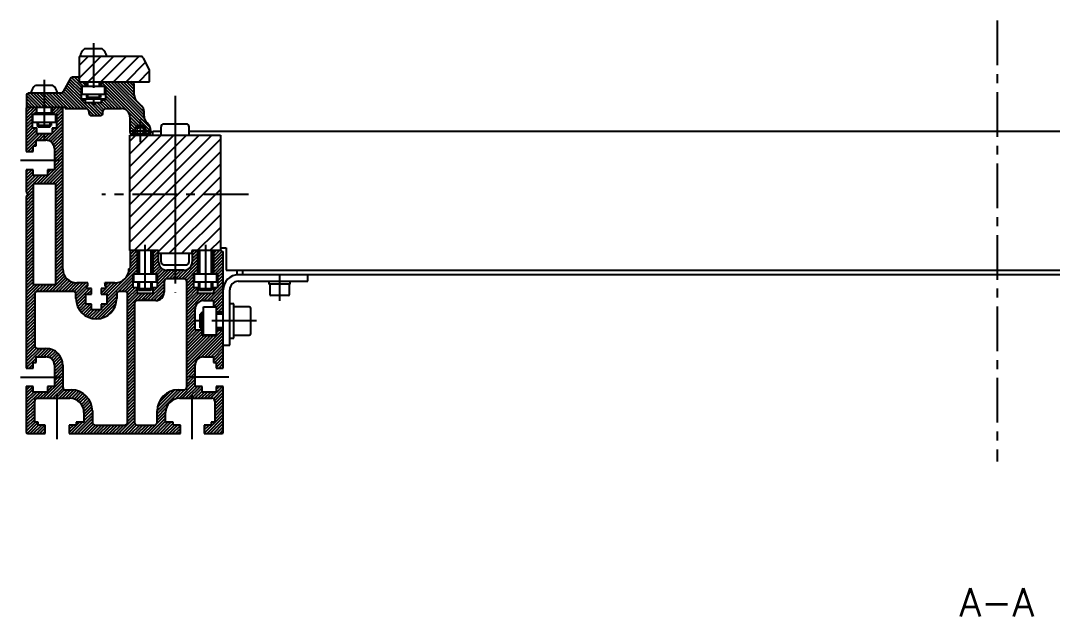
# Model space of a CAD drawing. Extents: x -10 to 2748, y -8 to 1201.
# Drawn here: x 2053.9 to 2420.5, y 3 to 214.8 of the extents above; entities that cross this region are included whole.
import ezdxf

# ---------------------------------------------------------------- set-up
doc = ezdxf.new("R2010")
doc.units = 0
doc.header["$LTSCALE"] = 0.5
doc.linetypes.add('CENTER', pattern=[50.8, 31.75, -6.35, 6.35, -6.35])
for name, color, linetype in [('MSM_CENTER', 1, 'CENTER'), ('MSM_CONTINUOUS', 7, 'CONTINUOUS'), ('MSM_NARROW', 5, 'CONTINUOUS'), ('MSM_PART_NUMBER', 7, 'CONTINUOUS')]:
    doc.layers.add(name, color=color, linetype=linetype)
doc.styles.get("Standard").update_dxf_attribs({"font": 'txt.shx', "height": 10, "bigfont": 'bigfont.shx'})

# ---------------------------------------------------------------- blocks, each defined once
blk = doc.blocks.new('*U90')
at = {"layer": 'MSM_PART_NUMBER'}
blk.add_text('A-A', height=10, dxfattribs=at).set_placement((2387.38, 3))

msp = doc.modelspace()

# ---------------------------------------------------------------- linework, layer by layer
at = {"layer": 'MSM_CENTER'}
for p, q in [((2400.85, 214.75), (2400.85, 58)), ((2079.7, 206.75), (2079.7, 183.5)), ((2062.2, 193.75), (2062.2, 172.5)), ((2108.75, 188), (2108.75, 118)), ((2096.4, 171.6), (2096.4, 179.6)), ((2092.4, 175.6), (2100.4, 175.6)), ((2067.85, 165), (2053.85, 165)), ((2134.85, 153), (2082.65, 153)), ((2098, 135), (2098, 115.75)), ((2119.5, 135), (2119.5, 115.75)), ((2145.85, 124.1), (2145.85, 115.1)), ((2137.65, 108), (2113.85, 108)), ((2053.85, 88), (2067.85, 88)), ((2127.85, 88), (2113.85, 88)), ((2066.85, 66), (2066.85, 82.5)), ((2114.85, 66), (2114.85, 82.5))]:
    msp.add_line(p, q, dxfattribs=at)
at = {"layer": 'MSM_CONTINUOUS'}
for p, q in [((2074.7, 202), (2074.7, 193)), ((2096.58, 202), (2074.7, 202)), ((2082.83, 204.75), (2076.58, 204.75)), ((2099.59, 197.21), (2097.48, 201.45)), ((2074.7, 194.6), (2072.3, 194.6)), ((2099.7, 193), (2099.7, 196.76)), ((2065.33, 191.75), (2059.08, 191.75)), ((2071.42, 194.07), (2068.98, 189.53)), ((2074.7, 193), (2099.7, 193)), ((2075.45, 191.5), (2083.95, 191.5)), ((2075.45, 186.5), (2075.45, 191.5)), ((2075.7, 188.5), (2075.7, 191.5)), ((2076.95, 191.5), (2076.95, 193)), ((2077.2, 193), (2077.2, 191.5)), ((2082.2, 191.5), (2082.2, 193)), ((2082.45, 193), (2082.45, 191.5)), ((2083.7, 191.5), (2083.7, 188.5)), ((2083.95, 191.5), (2083.95, 186.5)), ((2094.2, 188.34), (2094.2, 192)), ((2055.9, 188), (2055.9, 184)), ((2068.1, 189), (2056.9, 189)), ((2062.2, 188.5), (2061.33, 189)), ((2063.07, 189), (2062.2, 188.5)), ((2075.45, 187), (2083.95, 187)), ((2083.7, 188.5), (2075.7, 188.5)), ((2077.2, 188.5), (2077.2, 187.43)), ((2082.2, 187.43), (2077.2, 187.43)), ((2077.2, 187.43), (2077.63, 187)), ((2081.77, 187), (2082.2, 187.43)), ((2082.2, 188.5), (2082.2, 187.43)), ((2055.85, 183.5), (2055.85, 168.25)), ((2055.9, 184), (2069.7, 184)), ((2059.6, 181.5), (2059.6, 184)), ((2064.8, 182), (2064.8, 184)), ((2065.1, 184), (2065.1, 181.5)), ((2068.85, 126.51), (2068.85, 183.5)), ((2069.7, 184), (2069.7, 183.5)), ((2069.7, 183.5), (2077.1, 183.5)), ((2076.95, 186.5), (2075.45, 186.5)), ((2076.95, 185.5), (2076.95, 186.5)), ((2082.45, 185.5), (2076.95, 185.5)), ((2082.45, 186.5), (2082.45, 185.5)), ((2083.95, 186.5), (2082.45, 186.5)), ((2084.1, 183.5), (2089.7, 183.5)), ((2096.82, 184.48), (2095.08, 186.22)), ((2058.1, 176.5), (2058.1, 181.5)), ((2058.1, 181.5), (2066.6, 181.5)), ((2058.2, 178.5), (2058.2, 181.5)), ((2059.6, 182), (2064.8, 182)), ((2059.7, 182), (2059.7, 181.5)), ((2064.7, 181.5), (2064.7, 182)), ((2066.2, 181.5), (2066.2, 178.5)), ((2066.6, 181.5), (2066.6, 176.5)), ((2078.1, 182.5), (2078.1, 182)), ((2079.1, 181), (2082.1, 181)), ((2083.1, 182), (2083.1, 182.5)), ((2092.7, 180.5), (2092.7, 175.1)), ((2097.7, 180.74), (2097.7, 182.36)), ((2059.6, 176.5), (2058.1, 176.5)), ((2066.2, 178.5), (2058.2, 178.5)), ((2059.6, 174.5), (2059.6, 176.5)), ((2059.7, 178.5), (2059.7, 177.43)), ((2064.7, 177.43), (2059.7, 177.43)), ((2059.7, 177.43), (2060.13, 177)), ((2060.13, 177), (2064.27, 177)), ((2064.27, 177), (2064.7, 177.43)), ((2064.7, 178.5), (2064.7, 177.43)), ((2066.6, 176.5), (2065.1, 176.5)), ((2065.1, 176.5), (2065.1, 174.5)), ((2103.75, 174.08), (2103.75, 177)), ((2112.75, 178), (2104.75, 178)), ((2113.75, 174.08), (2113.75, 177)), ((2065.1, 174.5), (2059.6, 174.5)), ((2092.65, 174.08), (2124.85, 174.08)), ((2092.65, 133), (2092.65, 174.08)), ((2093.2, 174.6), (2094.31, 174.6)), ((2098.49, 174.6), (2099.6, 174.6)), ((2100.1, 175.1), (2100.1, 175.6)), ((2100.85, 174.08), (2100.85, 175.5)), ((2100.85, 175.5), (2103.75, 175.5)), ((2108.75, 174.08), (2108.75, 131.92)), ((2113.75, 175.5), (2687.95, 175.5)), ((2124.85, 174.08), (2124.85, 133)), ((2058.35, 168.25), (2058.35, 170.25)), ((2058.35, 170.25), (2059.35, 170.25)), ((2059.35, 170.25), (2059.35, 172.25)), ((2059.35, 172.25), (2062.85, 172.25)), ((2065.85, 169.25), (2065.85, 161.75)), ((2055.85, 168.25), (2058.35, 168.25)), ((2058.35, 161.75), (2055.85, 161.75)), ((2055.85, 161.75), (2055.85, 153.87)), ((2058.35, 159.75), (2058.35, 161.75)), ((2065.85, 161.75), (2063.35, 161.75)), ((2063.35, 161.75), (2063.35, 159.75)), ((2063.35, 159.75), (2058.35, 159.75)), ((2058.35, 156.75), (2058.35, 121)), ((2066.35, 156.75), (2058.35, 156.75)), ((2066.35, 121), (2066.35, 156.75)), ((2055.85, 153.87), (2056.35, 153)), ((2056.35, 153), (2055.85, 152.13)), ((2055.85, 152.13), (2055.85, 91.25)), ((2102.85, 133), (2092.65, 133)), ((2092.75, 133), (2092.75, 126.91)), ((2095.35, 124.75), (2095.35, 133)), ((2095.5, 133), (2095.5, 124.75)), ((2100.5, 124.75), (2100.5, 133)), ((2100.85, 133), (2100.85, 124.75)), ((2102.85, 129), (2102.85, 133)), ((2114.65, 133), (2114.65, 131.92)), ((2124.85, 133), (2114.65, 133)), ((2114.85, 133), (2114.85, 129)), ((2116.85, 124.75), (2116.85, 133)), ((2117, 133), (2117, 124.75)), ((2122, 124.75), (2122, 133)), ((2122.35, 133), (2122.35, 124.75)), ((2124.85, 134), (2126.85, 134)), ((2125.85, 91.25), (2125.85, 132)), ((2126.85, 134), (2126.85, 126)), ((2114.65, 131.92), (2102.85, 131.92)), ((2103.75, 129), (2103.75, 131.92)), ((2113.75, 129), (2113.75, 131.92)), ((2093.85, 124.75), (2102.35, 124.75)), ((2093.85, 119.75), (2093.85, 124.75)), ((2094, 124.75), (2094, 121.75)), ((2102, 124.75), (2102, 121.75)), ((2102.35, 124.75), (2102.35, 119.75)), ((2104.75, 128), (2112.75, 128)), ((2111.85, 126), (2105.85, 126)), ((2115.35, 119.75), (2115.35, 124.75)), ((2115.35, 124.75), (2123.85, 124.75)), ((2115.5, 124.75), (2115.5, 121.75)), ((2123.5, 124.75), (2123.5, 121.75)), ((2123.85, 124.75), (2123.85, 119.75)), ((2126.85, 126), (2674.85, 126)), ((2130.85, 124.4), (2130.85, 126)), ((2132.85, 124.4), (2132.85, 126)), ((2058.35, 121), (2066.35, 121)), ((2077.75, 121.51), (2073.85, 121.51)), ((2077.75, 120.51), (2077.75, 121.51)), ((2083.75, 121.51), (2083.75, 120.51)), ((2087.35, 121.51), (2083.75, 121.51)), ((2102, 121.75), (2094, 121.75)), ((2095.5, 121.75), (2095.5, 119.43)), ((2100.5, 121.75), (2100.5, 119.43)), ((2104.85, 122), (2104.85, 118.25)), ((2111.85, 123), (2105.85, 123)), ((2112.85, 84.5), (2112.85, 122)), ((2123.5, 121.75), (2115.5, 121.75)), ((2117, 121.75), (2117, 119.43)), ((2122, 121.75), (2122, 119.43)), ((2670.85, 124.4), (2130.85, 124.4)), ((2131.15, 122.1), (2155.85, 122.1)), ((2142.05, 122.1), (2142.05, 121.1)), ((2149.65, 121.1), (2142.05, 121.1)), ((2142.35, 121.1), (2142.35, 117.5)), ((2149.35, 117.5), (2149.35, 121.1)), ((2149.65, 121.1), (2149.65, 122.1)), ((2155.85, 122.1), (2155.85, 124.4)), ((2058.85, 117.5), (2058.85, 99.25)), ((2072.5, 118.5), (2059.85, 118.5)), ((2073.5, 116), (2073.5, 117.5)), ((2077.05, 114.01), (2077.05, 117.51)), ((2077.05, 117.51), (2079.05, 117.51)), ((2079.05, 119.51), (2077.75, 119.51)), ((2079.05, 117.51), (2079.05, 119.51)), ((2082.45, 119.51), (2082.45, 117.51)), ((2083.75, 119.51), (2082.45, 119.51)), ((2082.45, 117.51), (2084.45, 117.51)), ((2084.45, 117.51), (2084.45, 114.01)), ((2088, 117.5), (2088, 116)), ((2090.85, 118.5), (2089, 118.5)), ((2091.85, 72), (2091.85, 117.5)), ((2095.35, 119.75), (2093.85, 119.75)), ((2095.35, 117.75), (2095.35, 119.75)), ((2100.85, 117.75), (2095.35, 117.75)), ((2100.5, 119.43), (2095.5, 119.43)), ((2095.5, 119.43), (2095.93, 119)), ((2095.93, 119), (2100.07, 119)), ((2100.07, 119), (2100.5, 119.43)), ((2100.85, 119.75), (2100.85, 117.75)), ((2102.35, 119.75), (2100.85, 119.75)), ((2116.85, 119.75), (2115.35, 119.75)), ((2116.85, 117.75), (2116.85, 119.75)), ((2122.35, 117.75), (2116.85, 117.75)), ((2122, 119.43), (2117, 119.43)), ((2117, 119.43), (2117.43, 119)), ((2117.43, 119), (2121.57, 119)), ((2121.57, 119), (2122, 119.43)), ((2122.35, 119.75), (2122.35, 117.75)), ((2123.85, 119.75), (2122.35, 119.75)), ((2128.15, 99.4), (2128.15, 119.1)), ((2079.05, 114.01), (2077.05, 114.01)), ((2079.05, 112.01), (2079.05, 114.01)), ((2082.45, 114.01), (2082.45, 112.01)), ((2084.45, 114.01), (2082.45, 114.01)), ((2094.35, 114.25), (2094.35, 72)), ((2101.85, 115.25), (2095.35, 115.25)), ((2118.85, 115.25), (2122.35, 115.25)), ((2122.35, 115.25), (2122.35, 113.25)), ((2129.65, 114.1), (2128.15, 114.1)), ((2129.65, 101.9), (2129.65, 114.1)), ((2148.95, 117.1), (2142.75, 117.1)), ((2082.45, 112.01), (2079.05, 112.01)), ((2115.85, 104.75), (2115.85, 112.25)), ((2118.19, 111), (2117.65, 110.46)), ((2117.65, 105.54), (2117.65, 110.46)), ((2118.85, 111), (2118.19, 111)), ((2118.19, 105), (2118.19, 111)), ((2118.85, 103), (2118.85, 113)), ((2118.85, 113), (2123.35, 113)), ((2122.35, 113.25), (2123.35, 113.25)), ((2123.35, 113.25), (2123.35, 102.75)), ((2123.35, 111.25), (2125.85, 111.25)), ((2125.85, 111), (2123.35, 111)), ((2135.05, 113), (2129.65, 113)), ((2135.65, 103.6), (2135.65, 112.4)), ((2118.35, 104.75), (2115.85, 104.75)), ((2117.65, 105.54), (2118.19, 105)), ((2118.85, 105), (2118.19, 105)), ((2118.35, 102.75), (2118.35, 104.75)), ((2123.35, 102.75), (2118.35, 102.75)), ((2123.35, 103), (2118.85, 103)), ((2123.35, 105), (2125.85, 105)), ((2125.85, 104.75), (2123.35, 104.75)), ((2129.65, 103), (2135.05, 103)), ((2125.85, 99.4), (2128.15, 99.4)), ((2128.15, 101.9), (2129.65, 101.9)), ((2059.85, 98.25), (2062.85, 98.25)), ((2058.35, 93.25), (2059.35, 93.25)), ((2058.35, 91.25), (2058.35, 93.25)), ((2059.35, 95.25), (2062.85, 95.25)), ((2059.35, 93.25), (2059.35, 95.25)), ((2065.85, 92.25), (2065.85, 84.75)), ((2068.85, 92.25), (2068.85, 84.5)), ((2115.85, 84.75), (2115.85, 92.25)), ((2118.85, 95.25), (2122.35, 95.25)), ((2122.35, 95.25), (2122.35, 93.25)), ((2122.35, 93.25), (2123.35, 93.25)), ((2123.35, 93.25), (2123.35, 91.25)), ((2055.85, 91.25), (2058.35, 91.25)), ((2123.35, 91.25), (2125.85, 91.25)), ((2055.85, 84.75), (2055.85, 68.5)), ((2058.35, 84.75), (2055.85, 84.75)), ((2058.35, 82.75), (2058.35, 84.75)), ((2063.35, 84.75), (2063.35, 82.75)), ((2065.85, 84.75), (2063.35, 84.75)), ((2118.35, 84.75), (2115.85, 84.75)), ((2118.35, 82.75), (2118.35, 84.75)), ((2123.35, 84.75), (2123.35, 82.75)), ((2125.85, 84.75), (2123.35, 84.75)), ((2125.85, 68.5), (2125.85, 84.75)), ((2063.35, 82.75), (2058.35, 82.75)), ((2069.85, 83.5), (2071.85, 83.5)), ((2109.85, 83.5), (2111.85, 83.5)), ((2123.35, 82.75), (2118.35, 82.75)), ((2058.85, 72), (2058.85, 79.5)), ((2059.85, 80.5), (2071.35, 80.5)), ((2110.35, 80.5), (2121.85, 80.5)), ((2122.85, 79.5), (2122.85, 72)), ((2076.35, 75.5), (2076.35, 72)), ((2079.35, 76), (2079.35, 72)), ((2102.35, 72), (2102.35, 76)), ((2105.35, 72), (2105.35, 75.5)), ((2060.1, 72), (2058.85, 72)), ((2060.1, 71), (2060.1, 72)), ((2062.6, 71), (2060.1, 71)), ((2062.6, 68), (2062.6, 71)), ((2071.1, 71), (2071.1, 68)), ((2073.6, 71), (2071.1, 71)), ((2073.6, 72), (2073.6, 71)), ((2076.35, 72), (2073.6, 72)), ((2080.35, 71), (2090.85, 71)), ((2095.35, 71), (2101.35, 71)), ((2108.1, 72), (2105.35, 72)), ((2108.1, 71), (2108.1, 72)), ((2110.6, 71), (2108.1, 71)), ((2110.6, 68), (2110.6, 71)), ((2121.6, 71), (2119.1, 71)), ((2119.1, 71), (2119.1, 68)), ((2121.6, 72), (2121.6, 71)), ((2122.85, 72), (2121.6, 72)), ((2056.35, 68), (2062.6, 68)), ((2071.1, 68), (2110.6, 68)), ((2119.1, 68), (2125.35, 68))]:
    msp.add_line(p, q, dxfattribs=at)
msp.add_circle((2096.4, 175.6), 1.25, dxfattribs=at)
for centre, radius, start, end in [((2079.61, 201.1), 4.75, 129.7731, 169.0684), ((2079.79, 201.1), 4.75, 10.9316, 50.2269), ((2096.58, 201), 1, 26.5651, 90), ((2072.3, 193.6), 1, 90, 151.8214), ((2098.7, 196.76), 1, 360, 26.5651), ((2062.11, 188.1), 4.75, 129.7731, 169.0684), ((2062.29, 188.1), 4.75, 10.9316, 50.2269), ((2093.2, 192), 1, 360, 90), ((2056.9, 188), 1, 90, 180), ((2068.1, 190), 1, 270, 331.8214), ((2097.2, 188.34), 3, 180, 225), ((2056.35, 183.5), 0.5, 90, 180), ((2068.35, 183.5), 0.5, 360, 90), ((2077.1, 182.5), 1, 360, 90), ((2084.1, 182.5), 1, 90, 180), ((2089.7, 180.5), 3, 0, 90), ((2094.7, 182.36), 3, 0, 45), ((2079.1, 182), 1, 180, 270), ((2082.1, 182), 1, 270, 0), ((2100.7, 180.74), 3, 180, 230.0745), ((2096.4, 175.6), 2, 310.5358, 229.4642), ((2096.4, 175.6), 3.7, 360, 50.0745), ((2104.75, 177), 1, 90, 180), ((2112.75, 177), 1, 0, 90), ((2093.2, 175.1), 0.5, 180, 270), ((2094.31, 174.9), 0.3, 270, 333.3458), ((2098.49, 174.9), 0.3, 206.6542, 270), ((2099.6, 175.1), 0.5, 270, 0), ((2062.85, 169.25), 3, 360, 90), ((2124.85, 132), 1, 360, 90), ((2105.85, 129), 3, 180, 270), ((2104.75, 129), 1, 180, 270), ((2111.85, 129), 3, 270, 0), ((2112.75, 129), 1, 270, 360), ((2073.85, 126.51), 5, 180, 270), ((2087.35, 126.51), 5, 270, 360), ((2091.87, 127.38), 1, 298.5701, 331.4299), ((2105.85, 122), 1, 90, 180), ((2111.85, 122), 1, 360, 90), ((2131.15, 119.1), 5.3, 90, 180), ((2131.15, 119.1), 3, 90, 180), ((2059.85, 117.5), 1, 90, 180), ((2072.5, 117.5), 1, 0, 90), ((2077.75, 120.01), 0.5, 90, 270), ((2083.75, 120.01), 0.5, 270, 90), ((2089, 117.5), 1, 90, 180), ((2090.85, 117.5), 1, 360, 90), ((2101.85, 118.25), 3, 270, 0), ((2142.75, 117.5), 0.4, 180, 270), ((2148.95, 117.5), 0.4, 270, 0), ((2080.75, 116), 7.25, 180, 0), ((2095.35, 114.25), 1, 90, 180), ((2118.85, 112.25), 3, 90, 180), ((2135.05, 112.4), 0.6, 0, 90), ((2135.05, 103.6), 0.6, 270, 360), ((2059.85, 99.25), 1, 180, 270), ((2062.85, 92.25), 6, 0, 90), ((2062.85, 92.25), 3, 360, 90), ((2118.85, 92.25), 3, 90, 180), ((2069.85, 84.5), 1, 180, 270), ((2111.85, 84.5), 1, 270, 0), ((2071.85, 76), 7.5, 0, 90), ((2109.85, 76), 7.5, 90, 180), ((2059.85, 79.5), 1, 90, 180), ((2071.35, 75.5), 5, 0, 90), ((2110.35, 75.5), 5, 90, 180), ((2121.85, 79.5), 1, 360, 90), ((2080.35, 72), 1, 180, 270), ((2090.85, 72), 1, 270, 0), ((2095.35, 72), 1, 180, 270), ((2101.35, 72), 1, 270, 0), ((2056.35, 68.5), 0.5, 180, 270), ((2125.35, 68.5), 0.5, 270, 0)]:
    msp.add_arc(centre, radius, start, end, dxfattribs=at)
at = {"layer": 'MSM_NARROW'}
for p, q in [((2074.7, 198.84), (2077.86, 202)), ((2074.7, 194.35), (2082.35, 202)), ((2077.84, 193), (2086.84, 202)), ((2082.33, 193), (2091.33, 202)), ((2086.82, 193), (2095.82, 202)), ((2091.31, 193), (2098.24, 199.93)), ((2075.45, 191.05), (2071.96, 194.54)), ((2076.12, 191.5), (2073.02, 194.6)), ((2074.7, 194.05), (2074.15, 194.6)), ((2095.8, 193), (2099.69, 196.89)), ((2077.45, 183.43), (2069.81, 191.08)), ((2075.45, 186.56), (2070.2, 191.81)), ((2075.45, 187.68), (2070.6, 192.54)), ((2075.45, 188.81), (2070.99, 193.27)), ((2075.45, 189.93), (2071.38, 194)), ((2076.95, 191.8), (2075.75, 193)), ((2076.95, 192.92), (2076.87, 193)), ((2077.63, 193), (2077.63, 191.5)), ((2081.77, 193), (2081.77, 191.5)), ((2082.86, 191.5), (2082.45, 191.91)), ((2100.1, 175.38), (2082.48, 193)), ((2099.95, 176.66), (2083.6, 193)), ((2097.82, 179.91), (2084.73, 193)), ((2097.7, 181.15), (2085.85, 193)), ((2097.7, 182.27), (2086.97, 193)), ((2097.37, 183.72), (2088.09, 193)), ((2094.22, 188), (2089.22, 193)), ((2094.2, 189.14), (2090.34, 193)), ((2094.2, 190.26), (2091.46, 193)), ((2094.2, 191.38), (2092.58, 193)), ((2058.93, 184), (2055.9, 187.03)), ((2060.05, 184), (2055.91, 188.14)), ((2061.17, 184), (2056.34, 188.83)), ((2062.3, 184), (2057.3, 189)), ((2063.42, 184), (2058.42, 189)), ((2064.54, 184), (2059.54, 189)), ((2065.66, 184), (2060.66, 189)), ((2066.79, 184), (2062.25, 188.53)), ((2067.91, 184), (2062.97, 188.94)), ((2069.03, 184), (2064.03, 189)), ((2070.65, 183.5), (2065.15, 189)), ((2071.78, 183.5), (2066.28, 189)), ((2072.9, 183.5), (2067.4, 189)), ((2074.02, 183.5), (2068.45, 189.07)), ((2075.14, 183.5), (2069.03, 189.61)), ((2076.27, 183.5), (2069.42, 190.35)), ((2077.63, 188.5), (2077.63, 187)), ((2081.77, 188.5), (2081.77, 187)), ((2091.36, 182.99), (2083.95, 190.41)), ((2089.74, 183.5), (2083.95, 189.29)), ((2088.61, 183.5), (2083.95, 188.16)), ((2087.49, 183.5), (2083.95, 187.04)), ((2055.85, 183.36), (2056.49, 184)), ((2055.85, 182.24), (2057.61, 184)), ((2055.85, 181.11), (2058.74, 184)), ((2055.85, 179.99), (2059.6, 183.74)), ((2057.81, 184), (2055.9, 185.91)), ((2056.68, 184), (2055.9, 184.78)), ((2065.1, 183.63), (2065.47, 184)), ((2065.1, 182.5), (2066.6, 184)), ((2065.22, 181.5), (2067.72, 184)), ((2066.34, 181.5), (2068.7, 183.86)), ((2081.01, 181), (2075.51, 186.5)), ((2076.95, 186.18), (2076.63, 186.5)), ((2082.13, 181), (2077.63, 185.5)), ((2082.88, 181.38), (2078.76, 185.5)), ((2083.1, 182.28), (2079.88, 185.5)), ((2083.35, 183.15), (2081, 185.5)), ((2084.12, 183.5), (2082.12, 185.5)), ((2085.25, 183.5), (2082.45, 186.3)), ((2086.37, 183.5), (2083.37, 186.5)), ((2055.85, 178.87), (2058.1, 181.12)), ((2055.85, 177.75), (2058.1, 180)), ((2058.48, 181.5), (2059.6, 182.62)), ((2060.13, 182), (2060.13, 181.5)), ((2064.27, 182), (2064.27, 181.5)), ((2066.6, 180.64), (2068.85, 182.89)), ((2066.6, 179.51), (2068.85, 181.76)), ((2066.6, 178.39), (2068.85, 180.64)), ((2079.89, 181), (2078.03, 182.85)), ((2078.67, 181.1), (2078.2, 181.57)), ((2096.8, 177.56), (2092.19, 182.16)), ((2095.75, 177.49), (2092.7, 180.54)), ((2055.85, 176.62), (2058.1, 178.87)), ((2055.85, 175.5), (2058.1, 177.75)), ((2055.85, 174.38), (2058.1, 176.63)), ((2055.85, 173.25), (2059.1, 176.5)), ((2060.13, 178.5), (2060.13, 177)), ((2063.7, 172.12), (2068.85, 177.27)), ((2064.27, 178.5), (2064.27, 177)), ((2064.47, 171.77), (2068.85, 176.15)), ((2065.1, 174.65), (2068.85, 178.4)), ((2065.1, 175.77), (2065.83, 176.5)), ((2066.6, 177.27), (2068.85, 179.52)), ((2095.04, 177.07), (2092.7, 179.41)), ((2094.57, 176.42), (2092.7, 178.29)), ((2094.4, 175.46), (2092.7, 177.17)), ((2094.15, 174.6), (2092.7, 176.05)), ((2094.42, 175.91), (2096.09, 177.58)), ((2096.49, 176.85), (2097.11, 177.47)), ((2097.26, 176.5), (2097.79, 177.03)), ((2097.64, 175.76), (2098.25, 176.36)), ((2099.74, 174.62), (2098.36, 176)), ((2055.85, 172.13), (2059.6, 175.88)), ((2055.85, 171.01), (2059.6, 174.76)), ((2055.85, 169.89), (2060.46, 174.5)), ((2055.85, 168.76), (2061.59, 174.5)), ((2060.46, 172.25), (2062.71, 174.5)), ((2061.58, 172.25), (2063.83, 174.5)), ((2062.7, 172.25), (2064.95, 174.5)), ((2065.08, 171.26), (2068.85, 175.03)), ((2065.53, 170.59), (2068.85, 173.91)), ((2065.8, 169.74), (2068.85, 172.78)), ((2092.65, 171.89), (2094.84, 174.08)), ((2092.65, 167.4), (2099.33, 174.08)), ((2092.65, 162.91), (2103.82, 174.08)), ((2092.65, 158.42), (2108.31, 174.08)), ((2092.65, 153.93), (2112.8, 174.08)), ((2092.65, 149.44), (2117.29, 174.08)), ((2092.65, 144.95), (2121.78, 174.08)), ((2092.65, 140.46), (2124.85, 172.66)), ((2092.96, 174.66), (2092.76, 174.86)), ((2094.53, 174.89), (2095.15, 175.51)), ((2094.97, 174.21), (2095.5, 174.74)), ((2095.96, 174.08), (2096.24, 174.36)), ((2097.09, 174.08), (2098.39, 175.38)), ((2098.64, 174.6), (2098.29, 174.95)), ((2056.46, 168.25), (2058.35, 170.14)), ((2057.58, 168.25), (2058.35, 169.02)), ((2058.46, 170.25), (2059.35, 171.14)), ((2065.85, 168.66), (2068.85, 171.66)), ((2065.85, 167.54), (2068.85, 170.54)), ((2065.85, 166.42), (2068.85, 169.42)), ((2065.85, 165.29), (2068.85, 168.29)), ((2065.85, 164.17), (2068.85, 167.17)), ((2065.85, 163.05), (2068.85, 166.05)), ((2092.65, 135.97), (2124.85, 168.17)), ((2055.85, 160.91), (2056.69, 161.75)), ((2055.85, 159.78), (2057.82, 161.75)), ((2060.67, 156.75), (2065.67, 161.75)), ((2061.8, 156.75), (2068.85, 163.8)), ((2062.92, 156.75), (2068.85, 162.68)), ((2063.35, 161.67), (2063.43, 161.75)), ((2063.35, 160.55), (2064.55, 161.75)), ((2064.04, 156.75), (2068.85, 161.56)), ((2065.85, 161.93), (2068.85, 164.93)), ((2094.17, 133), (2124.85, 163.68)), ((2055.85, 158.66), (2058.35, 161.16)), ((2055.85, 157.54), (2058.35, 160.04)), ((2055.85, 156.42), (2059.18, 159.75)), ((2055.85, 155.29), (2060.31, 159.75)), ((2058.43, 156.75), (2061.43, 159.75)), ((2059.55, 156.75), (2062.55, 159.75)), ((2065.16, 156.75), (2068.85, 160.44)), ((2066.29, 156.75), (2068.85, 159.31)), ((2066.35, 155.69), (2068.85, 158.19)), ((2098.66, 133), (2124.85, 159.19)), ((2055.85, 154.17), (2058.35, 156.67)), ((2055.85, 151.93), (2058.35, 154.43)), ((2056.15, 153.35), (2058.35, 155.55)), ((2066.35, 154.57), (2068.85, 157.07)), ((2066.35, 153.45), (2068.85, 155.95)), ((2066.35, 152.32), (2068.85, 154.82)), ((2100.85, 130.7), (2124.85, 154.7)), ((2055.85, 150.8), (2058.35, 153.3)), ((2055.85, 149.68), (2058.35, 152.18)), ((2055.85, 148.56), (2058.35, 151.06)), ((2066.35, 151.2), (2068.85, 153.7)), ((2066.35, 150.08), (2068.85, 152.58)), ((2066.35, 148.96), (2068.85, 151.46)), ((2066.35, 147.83), (2068.85, 150.33)), ((2055.85, 147.44), (2058.35, 149.94)), ((2055.85, 146.31), (2058.35, 148.81)), ((2055.85, 145.19), (2058.35, 147.69)), ((2066.35, 146.71), (2068.85, 149.21)), ((2066.35, 145.59), (2068.85, 148.09)), ((2066.35, 144.47), (2068.85, 146.97)), ((2106.56, 131.92), (2124.85, 150.21)), ((2055.85, 144.07), (2058.35, 146.57)), ((2055.85, 142.95), (2058.35, 145.45)), ((2055.85, 141.82), (2058.35, 144.32)), ((2055.85, 140.7), (2058.35, 143.2)), ((2066.35, 143.34), (2068.85, 145.84)), ((2066.35, 142.22), (2068.85, 144.72)), ((2066.35, 141.1), (2068.85, 143.6)), ((2111.05, 131.92), (2124.85, 145.72)), ((2055.85, 139.58), (2058.35, 142.08)), ((2055.85, 138.46), (2058.35, 140.96)), ((2055.85, 137.33), (2058.35, 139.83)), ((2066.35, 139.98), (2068.85, 142.48)), ((2066.35, 138.85), (2068.85, 141.35)), ((2066.35, 137.73), (2068.85, 140.23)), ((2114.85, 131.23), (2124.85, 141.23)), ((2055.85, 136.21), (2058.35, 138.71)), ((2055.85, 135.09), (2058.35, 137.59)), ((2055.85, 133.97), (2058.35, 136.47)), ((2066.35, 136.61), (2068.85, 139.11)), ((2066.35, 135.49), (2068.85, 137.99)), ((2066.35, 134.36), (2068.85, 136.86)), ((2066.35, 133.24), (2068.85, 135.74)), ((2121.11, 133), (2124.85, 136.74)), ((2055.85, 132.84), (2058.35, 135.34)), ((2055.85, 131.72), (2058.35, 134.22)), ((2055.85, 130.6), (2058.35, 133.1)), ((2066.35, 132.12), (2068.85, 134.62)), ((2066.35, 131), (2068.85, 133.5)), ((2066.35, 129.87), (2068.85, 132.37)), ((2092.75, 132.7), (2093.05, 133)), ((2092.75, 131.58), (2094.17, 133)), ((2092.75, 130.46), (2095.29, 133)), ((2095.93, 133), (2095.93, 124.75)), ((2100.07, 133), (2100.07, 124.75)), ((2100.85, 132.94), (2100.91, 133)), ((2100.85, 131.82), (2102.03, 133)), ((2114.85, 132.35), (2115.5, 133)), ((2114.85, 130.1), (2116.85, 132.1)), ((2117.43, 133), (2117.43, 124.75)), ((2121.57, 133), (2121.57, 124.75)), ((2122.35, 131.99), (2123.36, 133)), ((2122.35, 130.87), (2124.48, 133)), ((2122.35, 129.75), (2125.42, 132.82)), ((2122.35, 128.62), (2125.84, 132.11)), ((2055.85, 129.48), (2058.35, 131.98)), ((2055.85, 128.35), (2058.35, 130.85)), ((2055.85, 127.23), (2058.35, 129.73)), ((2055.85, 126.11), (2058.35, 128.61)), ((2066.35, 128.75), (2068.85, 131.25)), ((2066.35, 127.63), (2068.85, 130.13)), ((2066.35, 126.51), (2068.85, 129.01)), ((2092.24, 125.45), (2095.35, 128.57)), ((2092.75, 129.33), (2095.35, 131.93)), ((2092.75, 128.21), (2095.35, 130.81)), ((2092.75, 127.09), (2095.35, 129.69)), ((2100.85, 129.57), (2102.85, 131.57)), ((2100.85, 128.45), (2102.85, 130.45)), ((2100.85, 127.33), (2102.85, 129.33)), ((2111.11, 123), (2116.85, 128.74)), ((2114.38, 127.39), (2116.85, 129.86)), ((2114.85, 128.98), (2116.85, 130.98)), ((2122.35, 127.5), (2125.85, 131)), ((2122.35, 126.38), (2125.85, 129.88)), ((2122.35, 125.26), (2125.85, 128.76)), ((2055.85, 124.99), (2058.35, 127.49)), ((2055.85, 123.86), (2058.35, 126.36)), ((2055.85, 122.74), (2058.35, 125.24)), ((2066.35, 125.38), (2068.85, 127.88)), ((2066.35, 124.26), (2068.85, 126.76)), ((2066.35, 123.14), (2068.92, 125.71)), ((2066.35, 122.02), (2069.15, 124.81)), ((2084.45, 115.42), (2095.35, 126.32)), ((2091.05, 123.14), (2095.35, 127.44)), ((2094.9, 124.75), (2095.35, 125.2)), ((2100.85, 126.21), (2102.94, 128.29)), ((2100.85, 125.08), (2103.26, 127.5)), ((2101.64, 124.75), (2103.75, 126.86)), ((2102.35, 124.34), (2104.39, 126.38)), ((2102.35, 123.22), (2105.21, 126.07)), ((2102.35, 122.09), (2106.26, 126)), ((2102.35, 120.97), (2107.38, 126)), ((2105.37, 122.87), (2108.5, 126)), ((2106.62, 123), (2109.62, 126)), ((2107.75, 123), (2110.75, 126)), ((2108.87, 123), (2111.87, 126)), ((2109.99, 123), (2113.46, 126.47)), ((2112.18, 122.94), (2116.85, 127.61)), ((2112.76, 122.4), (2116.85, 126.49)), ((2116.23, 124.75), (2116.85, 125.37)), ((2122.97, 124.75), (2125.85, 127.63)), ((2123.85, 124.51), (2125.85, 126.51)), ((2123.85, 123.39), (2125.85, 125.39)), ((2055.85, 121.62), (2058.35, 124.12)), ((2055.85, 120.5), (2058.35, 123)), ((2055.85, 119.37), (2058.35, 121.87)), ((2055.85, 118.25), (2058.6, 121)), ((2055.85, 117.13), (2059.72, 121)), ((2055.85, 116.01), (2060.84, 121)), ((2059.3, 118.34), (2061.97, 121)), ((2060.59, 118.5), (2063.09, 121)), ((2061.71, 118.5), (2064.21, 121)), ((2062.83, 118.5), (2065.33, 121)), ((2063.96, 118.5), (2069.5, 124.05)), ((2065.08, 118.5), (2069.96, 123.38)), ((2066.2, 118.5), (2070.5, 122.8)), ((2067.32, 118.5), (2071.14, 122.31)), ((2068.45, 118.5), (2071.87, 121.92)), ((2069.57, 118.5), (2072.71, 121.64)), ((2070.69, 118.5), (2073.7, 121.51)), ((2071.81, 118.5), (2074.82, 121.51)), ((2072.87, 118.43), (2075.94, 121.51)), ((2073.43, 117.87), (2077.06, 121.51)), ((2073.5, 116.82), (2077.75, 121.07)), ((2082.45, 117.91), (2086.04, 121.51)), ((2083.17, 117.51), (2087.17, 121.51)), ((2083.75, 121.46), (2083.8, 121.51)), ((2083.9, 120.48), (2084.92, 121.51)), ((2084.29, 117.51), (2088.4, 121.62)), ((2084.45, 116.54), (2090.71, 122.8)), ((2088.53, 118.38), (2093.85, 123.7)), ((2089.78, 118.5), (2093.85, 122.57)), ((2090.9, 118.5), (2093.85, 121.45)), ((2095.93, 121.75), (2095.93, 119)), ((2098.87, 115.25), (2104.85, 121.23)), ((2100.07, 121.75), (2100.07, 119)), ((2102.35, 119.85), (2104.98, 122.48)), ((2112.85, 121.37), (2115.35, 123.87)), ((2112.85, 120.25), (2115.35, 122.75)), ((2112.85, 119.12), (2115.35, 121.62)), ((2117.43, 121.75), (2117.43, 119)), ((2121.57, 121.75), (2121.57, 119)), ((2123.85, 122.27), (2125.85, 124.27)), ((2123.85, 121.14), (2125.85, 123.14)), ((2123.85, 120.02), (2125.85, 122.02)), ((2055.85, 114.88), (2059.01, 118.05)), ((2073.51, 115.71), (2077.43, 119.63)), ((2073.62, 114.7), (2078.43, 119.51)), ((2077.55, 117.51), (2079.05, 119)), ((2078.68, 117.51), (2079.05, 117.88)), ((2082.45, 119.03), (2082.92, 119.51)), ((2084.45, 114.3), (2088.12, 117.97)), ((2091.64, 118.12), (2093.85, 120.33)), ((2091.85, 117.21), (2094.39, 119.75)), ((2091.85, 116.08), (2095.35, 119.58)), ((2091.85, 114.96), (2095.35, 118.46)), ((2091.85, 113.84), (2095.76, 117.75)), ((2091.85, 112.72), (2096.88, 117.75)), ((2095.51, 115.25), (2098.01, 117.75)), ((2096.63, 115.25), (2099.13, 117.75)), ((2097.75, 115.25), (2100.25, 117.75)), ((2100, 115.25), (2104.85, 120.1)), ((2100.85, 119.47), (2101.13, 119.75)), ((2100.85, 118.35), (2102.25, 119.75)), ((2101.12, 115.25), (2104.85, 118.98)), ((2102.27, 115.28), (2104.82, 117.83)), ((2112.85, 118), (2115.35, 120.5)), ((2112.85, 116.88), (2115.72, 119.75)), ((2112.85, 115.76), (2116.84, 119.75)), ((2112.85, 114.63), (2116.85, 118.63)), ((2112.85, 113.51), (2117.09, 117.75)), ((2112.85, 112.39), (2118.21, 117.75)), ((2112.85, 111.27), (2119.33, 117.75)), ((2117.74, 115.03), (2120.46, 117.75)), ((2119.08, 115.25), (2121.58, 117.75)), ((2120.2, 115.25), (2125.85, 120.9)), ((2121.32, 115.25), (2125.85, 119.78)), ((2122.35, 119.64), (2122.46, 119.75)), ((2122.35, 118.52), (2123.58, 119.75)), ((2122.35, 115.15), (2125.85, 118.65)), ((2122.35, 114.03), (2125.85, 117.53)), ((2055.85, 113.76), (2058.85, 116.76)), ((2055.85, 112.64), (2058.85, 115.64)), ((2055.85, 111.52), (2058.85, 114.52)), ((2073.84, 113.8), (2077.05, 117)), ((2074.16, 112.99), (2077.05, 115.88)), ((2074.55, 112.25), (2077.05, 114.76)), ((2075, 111.59), (2077.42, 114.01)), ((2075.52, 110.98), (2078.54, 114.01)), ((2080.06, 108.79), (2088, 116.72)), ((2081.16, 108.77), (2087.99, 115.59)), ((2082.45, 113.42), (2083.04, 114.01)), ((2082.45, 112.3), (2084.16, 114.01)), ((2082.48, 108.96), (2087.79, 114.27)), ((2091.85, 111.59), (2094.35, 114.09)), ((2122.69, 113.25), (2125.85, 116.41)), ((2123.35, 112.79), (2125.85, 115.29)), ((2123.35, 111.66), (2125.85, 114.16)), ((2055.85, 110.39), (2058.85, 113.39)), ((2055.85, 109.27), (2058.85, 112.27)), ((2055.85, 108.15), (2058.85, 111.15)), ((2055.85, 107.03), (2058.85, 110.03)), ((2076.1, 110.44), (2079.05, 113.39)), ((2076.75, 109.96), (2079.05, 112.27)), ((2077.45, 109.54), (2079.91, 112.01)), ((2078.24, 109.21), (2081.04, 112.01)), ((2079.1, 108.94), (2082.16, 112.01)), ((2084.36, 109.72), (2087.04, 112.4)), ((2091.85, 110.47), (2094.35, 112.97)), ((2091.85, 109.35), (2094.35, 111.85)), ((2091.85, 108.23), (2094.35, 110.73)), ((2112.85, 110.14), (2116.07, 113.36)), ((2112.85, 109.02), (2115.85, 112.02)), ((2112.85, 107.9), (2115.85, 110.9)), ((2118.85, 110.46), (2117.65, 110.46)), ((2123.36, 111.25), (2123.35, 111.26)), ((2125.85, 110.46), (2123.35, 110.46)), ((2124.06, 111.25), (2125.85, 113.04)), ((2125.18, 111.25), (2125.85, 111.92)), ((2055.85, 105.9), (2058.85, 108.9)), ((2055.85, 104.78), (2058.85, 107.78)), ((2055.85, 103.66), (2058.85, 106.66)), ((2091.85, 107.1), (2094.35, 109.6)), ((2091.85, 105.98), (2094.35, 108.48)), ((2091.85, 104.86), (2094.35, 107.36)), ((2112.85, 106.78), (2115.85, 109.78)), ((2112.85, 105.65), (2115.85, 108.65)), ((2112.85, 104.53), (2115.85, 107.53)), ((2112.85, 103.41), (2115.85, 106.41)), ((2055.85, 102.54), (2058.85, 105.54)), ((2055.85, 101.41), (2058.85, 104.41)), ((2055.85, 100.29), (2058.85, 103.29)), ((2091.85, 103.74), (2094.35, 106.24)), ((2091.85, 102.61), (2094.35, 105.11)), ((2091.85, 101.49), (2094.35, 103.99)), ((2091.85, 100.37), (2094.35, 102.87)), ((2112.85, 102.29), (2115.85, 105.29)), ((2112.85, 101.16), (2116.44, 104.75)), ((2112.85, 100.04), (2117.56, 104.75)), ((2112.85, 92.18), (2125.42, 104.75)), ((2112.85, 98.92), (2118.35, 104.42)), ((2112.85, 91.06), (2125.85, 104.06)), ((2112.85, 97.8), (2118.35, 103.3)), ((2112.85, 96.67), (2118.93, 102.75)), ((2112.85, 95.55), (2120.05, 102.75)), ((2112.85, 94.43), (2121.17, 102.75)), ((2112.85, 93.31), (2122.29, 102.75)), ((2118.85, 105.54), (2117.65, 105.54)), ((2118.05, 95.14), (2125.85, 102.94)), ((2125.85, 105.54), (2123.35, 105.54)), ((2123.35, 103.81), (2124.29, 104.75)), ((2055.85, 99.17), (2058.85, 102.17)), ((2055.85, 98.05), (2058.85, 101.05)), ((2055.85, 96.92), (2058.85, 99.92)), ((2091.85, 99.25), (2094.35, 101.75)), ((2091.85, 98.12), (2094.35, 100.62)), ((2091.85, 97), (2094.35, 99.5)), ((2119.28, 95.25), (2125.85, 101.82)), ((2120.41, 95.25), (2125.85, 100.69)), ((2121.53, 95.25), (2125.85, 99.57)), ((2055.85, 95.8), (2058.92, 98.87)), ((2055.85, 94.68), (2059.49, 98.32)), ((2055.85, 93.56), (2060.54, 98.25)), ((2055.85, 92.43), (2061.67, 98.25)), ((2059.79, 95.25), (2062.79, 98.25)), ((2060.91, 95.25), (2063.83, 98.17)), ((2062.03, 95.25), (2064.73, 97.94)), ((2063.14, 95.23), (2065.52, 97.62)), ((2064.03, 95), (2066.23, 97.2)), ((2064.73, 94.58), (2066.86, 96.71)), ((2065.28, 94), (2067.42, 96.14)), ((2065.67, 93.27), (2067.89, 95.49)), ((2091.85, 95.88), (2094.35, 98.38)), ((2091.85, 94.76), (2094.35, 97.26)), ((2091.85, 93.63), (2094.35, 96.13)), ((2122.35, 94.95), (2125.85, 98.45)), ((2122.35, 93.83), (2125.85, 97.33)), ((2122.9, 93.25), (2125.85, 96.2)), ((2055.85, 91.31), (2059.35, 94.81)), ((2056.91, 91.25), (2058.35, 92.69)), ((2058.91, 93.25), (2059.35, 93.69)), ((2065.85, 92.33), (2068.29, 94.77)), ((2065.85, 91.21), (2068.6, 93.95)), ((2065.85, 90.08), (2068.79, 93.03)), ((2065.85, 88.96), (2068.85, 91.96)), ((2091.85, 92.51), (2094.35, 95.01)), ((2091.85, 91.39), (2094.35, 93.89)), ((2091.85, 90.27), (2094.35, 92.77)), ((2112.85, 89.94), (2115.96, 93.05)), ((2112.85, 88.82), (2115.85, 91.82)), ((2123.35, 92.58), (2125.85, 95.08)), ((2123.35, 91.46), (2125.85, 93.96)), ((2124.26, 91.25), (2125.85, 92.84)), ((2125.39, 91.25), (2125.85, 91.71)), ((2058.03, 91.25), (2058.35, 91.57)), ((2065.85, 87.84), (2068.85, 90.84)), ((2065.85, 86.72), (2068.85, 89.72)), ((2065.85, 85.59), (2068.85, 88.59)), ((2091.85, 89.14), (2094.35, 91.64)), ((2091.85, 88.02), (2094.35, 90.52)), ((2091.85, 86.9), (2094.35, 89.4)), ((2091.85, 85.78), (2094.35, 88.28)), ((2112.85, 87.69), (2115.85, 90.69)), ((2112.85, 86.57), (2115.85, 89.57)), ((2112.85, 85.45), (2115.85, 88.45)), ((2055.85, 84.57), (2056.03, 84.75)), ((2055.85, 83.45), (2057.15, 84.75)), ((2055.85, 82.33), (2058.27, 84.75)), ((2061.88, 80.5), (2068.85, 87.47)), ((2063, 80.5), (2068.85, 86.35)), ((2063.35, 84.22), (2063.88, 84.75)), ((2063.35, 83.09), (2065.01, 84.75)), ((2064.12, 80.5), (2068.85, 85.23)), ((2091.85, 84.65), (2094.35, 87.15)), ((2091.85, 83.53), (2094.35, 86.03)), ((2091.85, 82.41), (2094.35, 84.91)), ((2110.14, 80.49), (2115.85, 86.2)), ((2111.27, 80.5), (2115.85, 85.08)), ((2112.39, 80.5), (2116.64, 84.75)), ((2112.83, 84.31), (2115.85, 87.33)), ((2113.51, 80.5), (2117.76, 84.75)), ((2121.37, 80.5), (2125.62, 84.75)), ((2123.35, 84.72), (2123.38, 84.75)), ((2123.35, 83.6), (2124.5, 84.75)), ((2055.85, 81.21), (2058.35, 83.71)), ((2055.85, 80.08), (2058.52, 82.75)), ((2055.85, 78.96), (2059.64, 82.75)), ((2055.85, 77.84), (2060.76, 82.75)), ((2059.6, 80.46), (2061.88, 82.75)), ((2060.76, 80.5), (2063.01, 82.75)), ((2065.25, 80.5), (2068.91, 84.17)), ((2066.37, 80.5), (2069.45, 83.58)), ((2067.49, 80.5), (2070.49, 83.5)), ((2068.61, 80.5), (2071.61, 83.5)), ((2069.74, 80.5), (2072.68, 83.45)), ((2070.86, 80.5), (2073.64, 83.28)), ((2071.94, 80.46), (2074.5, 83.01)), ((2072.86, 80.26), (2075.27, 82.67)), ((2073.66, 79.93), (2075.98, 82.26)), ((2074.35, 79.5), (2076.63, 81.78)), ((2074.94, 78.97), (2077.21, 81.24)), ((2091.85, 81.29), (2094.35, 83.79)), ((2091.85, 80.16), (2094.35, 82.66)), ((2091.85, 79.04), (2094.35, 81.54)), ((2102.35, 76.07), (2109.78, 83.5)), ((2102.35, 74.95), (2110.9, 83.5)), ((2102.47, 77.31), (2108.54, 83.38)), ((2102.94, 78.91), (2106.94, 82.91)), ((2108.76, 80.23), (2112.04, 83.52)), ((2114.64, 80.5), (2118.35, 84.21)), ((2115.76, 80.5), (2118.35, 83.09)), ((2116.88, 80.5), (2119.13, 82.75)), ((2118, 80.5), (2120.25, 82.75)), ((2119.13, 80.5), (2121.38, 82.75)), ((2120.25, 80.5), (2122.5, 82.75)), ((2122.35, 80.36), (2125.85, 83.86)), ((2122.83, 79.71), (2125.85, 82.73)), ((2122.85, 78.61), (2125.85, 81.61)), ((2055.85, 76.72), (2058.89, 79.75)), ((2055.85, 75.59), (2058.85, 78.59)), ((2055.85, 74.47), (2058.85, 77.47)), ((2075.45, 78.36), (2077.74, 80.64)), ((2075.86, 77.65), (2078.2, 79.98)), ((2076.17, 76.83), (2078.6, 79.26)), ((2076.33, 75.87), (2078.93, 78.47)), ((2076.35, 74.77), (2079.18, 77.59)), ((2091.85, 77.92), (2094.35, 80.42)), ((2091.85, 76.8), (2094.35, 79.3)), ((2091.85, 75.67), (2094.35, 78.17)), ((2091.85, 74.55), (2094.35, 77.05)), ((2102.35, 73.83), (2105.62, 77.09)), ((2122.85, 77.49), (2125.85, 80.49)), ((2122.85, 76.37), (2125.85, 79.37)), ((2122.85, 75.24), (2125.85, 78.24)), ((2122.85, 74.12), (2125.85, 77.12)), ((2055.85, 73.35), (2058.85, 76.35)), ((2055.85, 72.23), (2058.85, 75.23)), ((2055.85, 71.1), (2058.85, 74.1)), ((2072.95, 68), (2079.35, 74.4)), ((2076.35, 73.64), (2079.32, 76.62)), ((2076.35, 72.52), (2079.35, 75.52)), ((2088.67, 68), (2094.35, 73.68)), ((2091.85, 73.43), (2094.35, 75.93)), ((2091.85, 72.31), (2094.35, 74.81)), ((2098.77, 68), (2105.35, 74.58)), ((2099.89, 68), (2105.35, 73.46)), ((2102.35, 72.7), (2105.36, 75.71)), ((2119.1, 68.13), (2125.85, 74.88)), ((2120.1, 68), (2125.85, 73.75)), ((2122.85, 73), (2125.85, 76)), ((2055.85, 69.98), (2058.85, 72.98)), ((2055.85, 68.86), (2058.99, 72)), ((2056.16, 68.04), (2060.1, 71.99)), ((2057.24, 68), (2060.24, 71)), ((2058.36, 68), (2061.36, 71)), ((2059.48, 68), (2062.48, 71)), ((2060.6, 68), (2062.6, 70)), ((2071.1, 68.39), (2074.71, 72)), ((2071.1, 70.64), (2071.46, 71)), ((2071.1, 69.52), (2072.58, 71)), ((2071.83, 68), (2075.83, 72)), ((2074.07, 68), (2079.35, 73.28)), ((2075.2, 68), (2079.35, 72.15)), ((2076.32, 68), (2079.63, 71.31)), ((2077.44, 68), (2080.44, 71)), ((2078.56, 68), (2081.56, 71)), ((2079.69, 68), (2082.69, 71)), ((2080.81, 68), (2083.81, 71)), ((2081.93, 68), (2084.93, 71)), ((2083.05, 68), (2086.05, 71)), ((2084.18, 68), (2087.18, 71)), ((2085.3, 68), (2088.3, 71)), ((2086.42, 68), (2089.42, 71)), ((2087.54, 68), (2090.54, 71)), ((2089.79, 68), (2094.35, 72.56)), ((2090.91, 68), (2094.46, 71.55)), ((2092.03, 68), (2095.08, 71.04)), ((2093.16, 68), (2096.16, 71)), ((2094.28, 68), (2097.28, 71)), ((2095.4, 68), (2098.4, 71)), ((2096.52, 68), (2099.52, 71)), ((2097.65, 68), (2100.65, 71)), ((2101.01, 68), (2105.35, 72.34)), ((2102.14, 68), (2106.14, 72)), ((2103.26, 68), (2107.26, 72)), ((2104.38, 68), (2108.1, 71.72)), ((2105.5, 68), (2108.5, 71)), ((2106.63, 68), (2109.63, 71)), ((2107.75, 68), (2110.6, 70.85)), ((2108.87, 68), (2110.6, 69.73)), ((2119.1, 70.37), (2119.73, 71)), ((2119.1, 69.25), (2120.85, 71)), ((2121.22, 68), (2125.85, 72.63)), ((2121.6, 71.75), (2121.85, 72)), ((2122.34, 68), (2125.85, 71.51)), ((2123.46, 68), (2125.85, 70.39)), ((2061.73, 68), (2062.6, 68.87)), ((2109.99, 68), (2110.6, 68.61)), ((2124.59, 68), (2125.85, 69.26))]:
    msp.add_line(p, q, dxfattribs=at)

# ---------------------------------------------------------------- block references
at = {"layer": 'MSM_CONTINUOUS'}
msp.add_blockref('*U90', (0, 0), dxfattribs=at)

doc.saveas('drawing.dxf')
